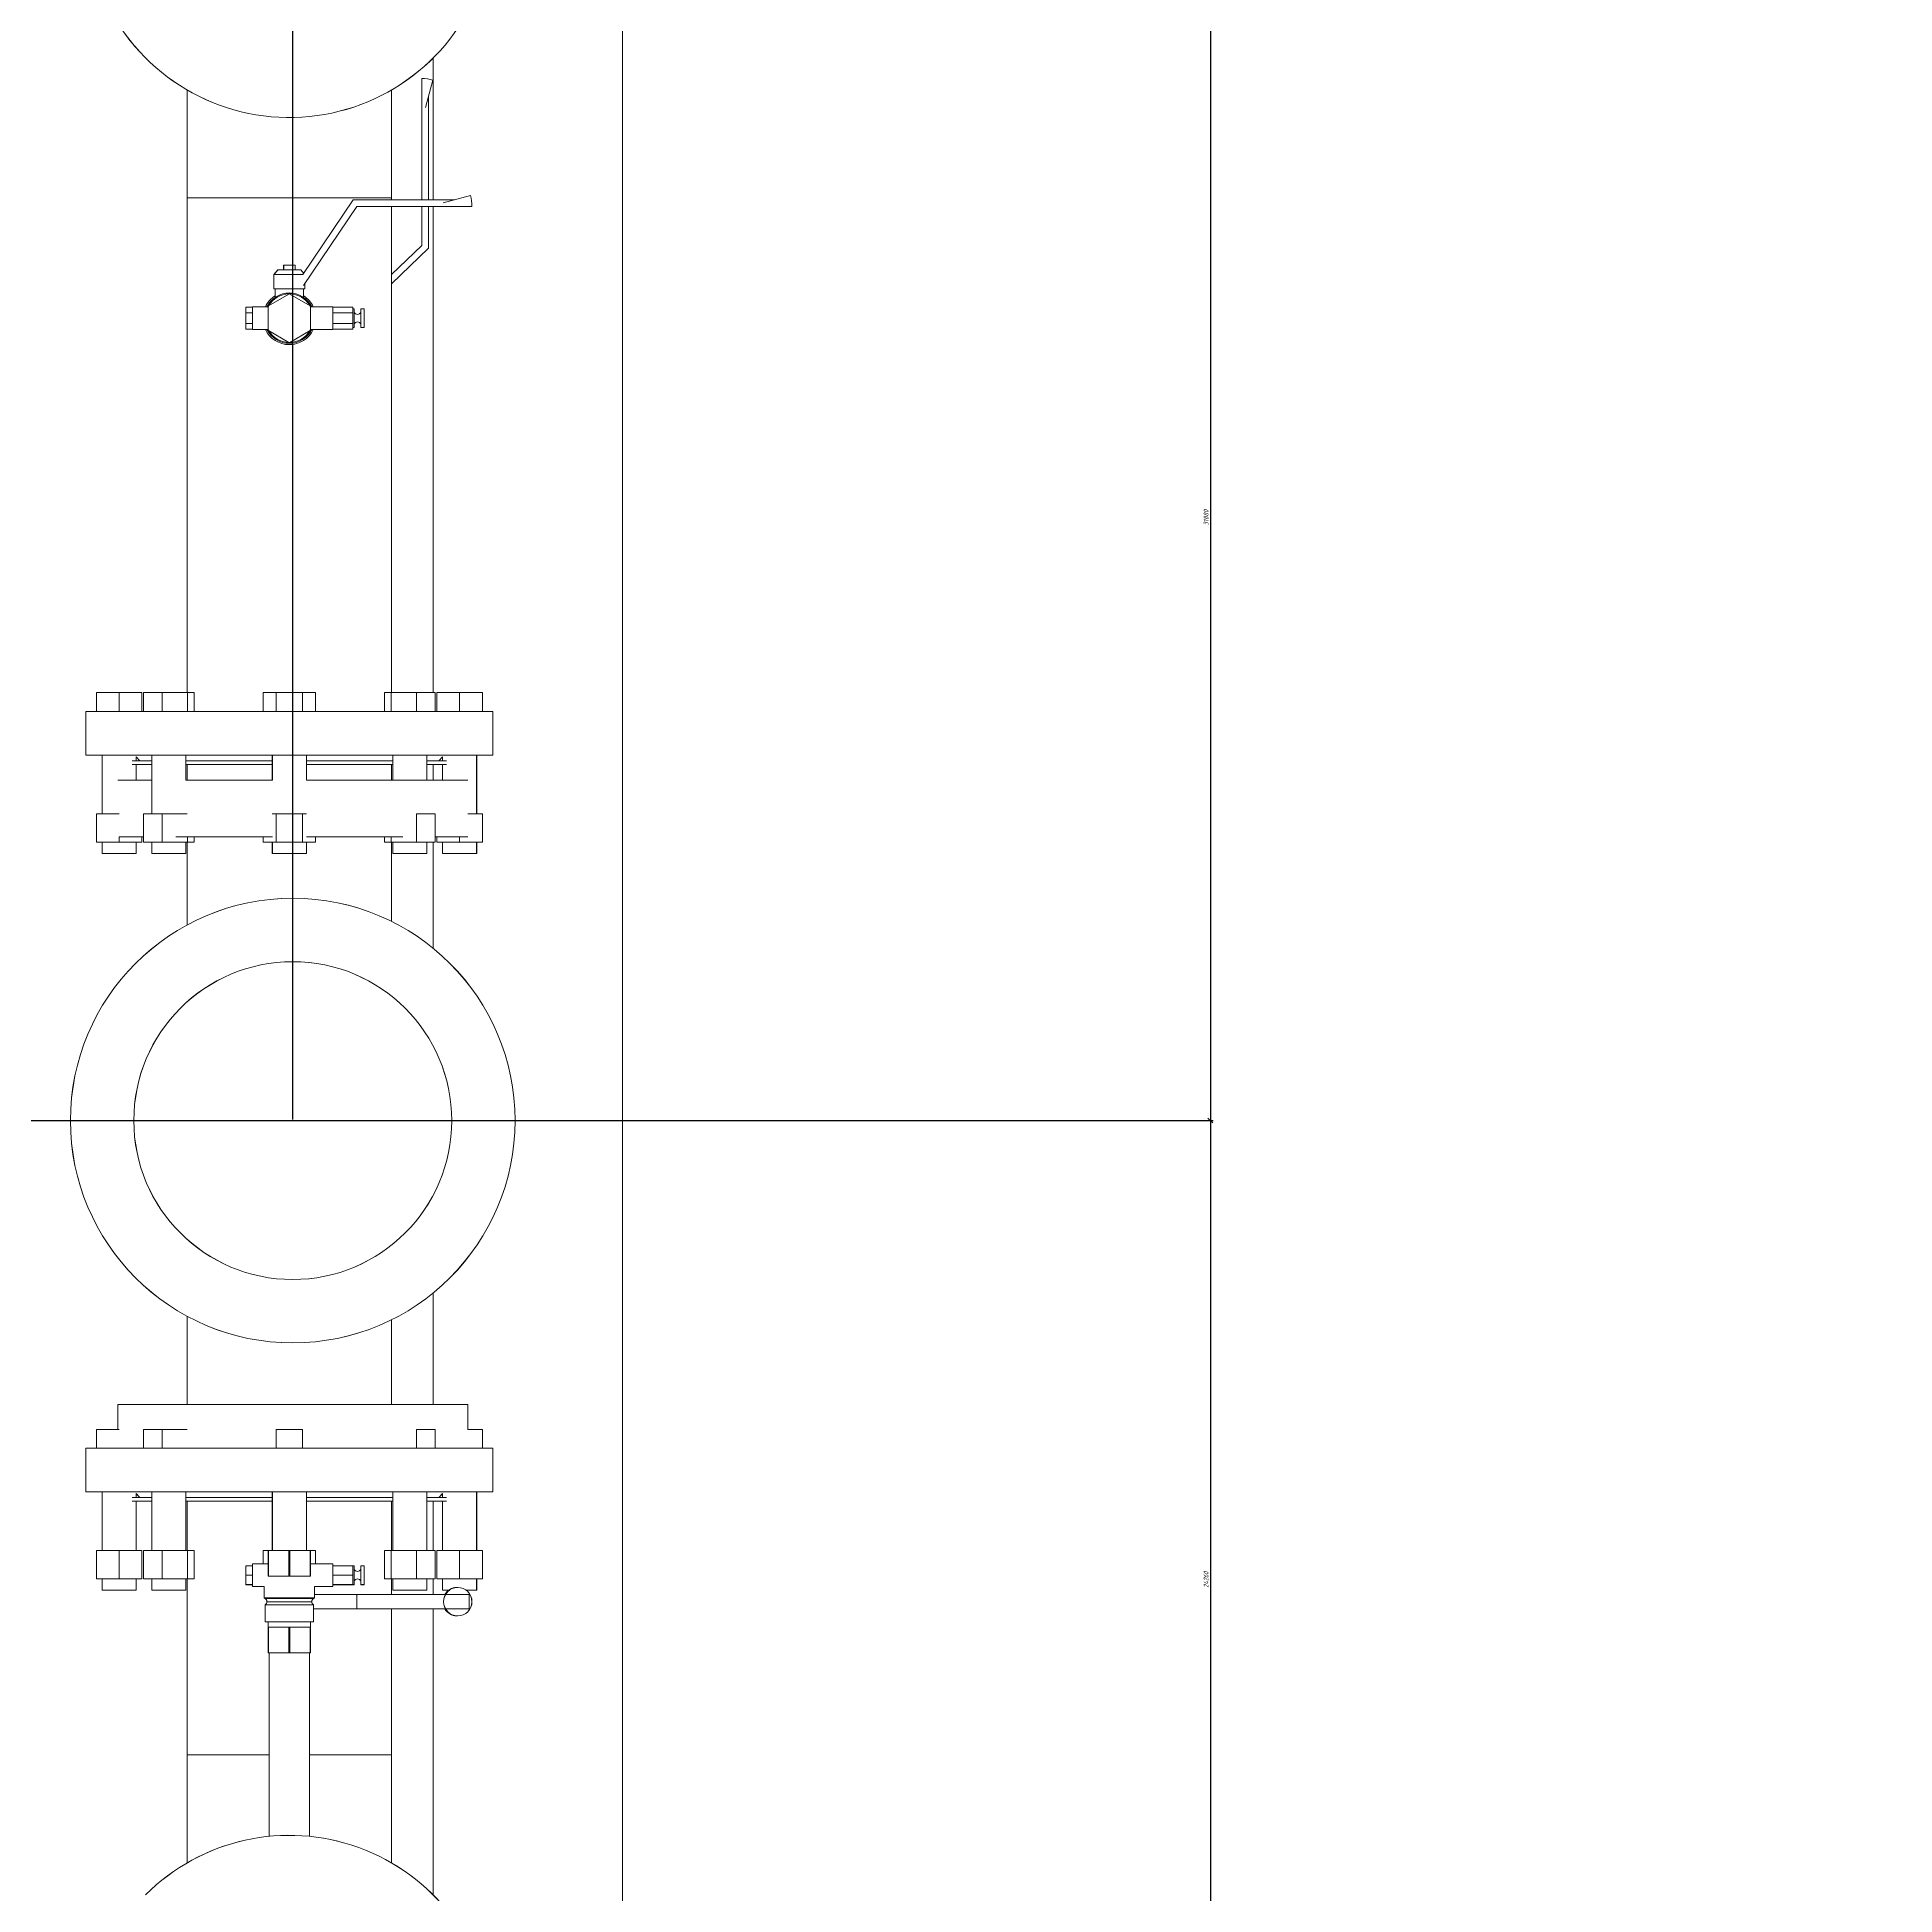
# Model space of a CAD drawing. Header units: millimetres. Extents: x -8689834 to 9419935, y 0 to 233063.
# Drawn here: x -420020 to -419039, y 218716 to 219698 of the extents above; entities that cross this region are included whole.
import ezdxf

# ---------------------------------------------------------------- set-up
doc = ezdxf.new("R2010")
doc.units = ezdxf.units.MM
doc.header["$MEASUREMENT"] = 0
doc.layers.get('0').update_dxf_attribs({"color": 250, "lineweight": 9})
doc.layers.add('25. ЗАЛИВКА ЗОН', color=7, linetype='Continuous', lineweight=0, transparency=0.2)
for name, color, linetype, lineweight in [('2D.ПроекцииПлан. Цвет-Ошибка', 5, 'ByLayer', 35), ('2D.ПроекцииПлан.0', 250, 'ByLayer', 35), ('2D.ПроекцииПлан.25. ЗАЛИВКА ЗОН', 7, 'ByLayer', 0), ('ViewportFrames', 5, 'Continuous', 0), ('Размеры координатных сеток', 7, 'Continuous', 0)]:
    doc.layers.add(name, color=color, linetype=linetype, lineweight=lineweight)
doc.styles.add('МОЭК-Проект', font='', dxfattribs={"oblique": 15})
doc.styles.get('МОЭК-Проект').set_extended_font_data('GOST_type_A')
doc.dimstyles.new('МОЭК', dxfattribs={"dimtxt": 2.5, "dimasz": 2.5, "dimexe": 1.5, "dimexo": 0.625, "dimgap": 1, "dimtad": 1, "dimdec": 0, "dimlfac": 50, "dimtxsty": 'МОЭК-Проект', "dimblk": 'OBLIQUE', "dimblk1": 'OBLIQUE', "dimblk2": 'OBLIQUE', "dimcen": 2.5, "dimdle": 1.5, "dimadec": 0, "dimazin": 2, "dimtfac": 0.75, "dimtdec": 4, "dimtmove": 1, "dimatfit": 3, "dimldrblk": 'NONE', "dimfxl": 1, "dimtfill": 1, "dimtolj": 1, "dimarcsym": 1})

# ---------------------------------------------------------------- blocks, each defined once
blk = doc.blocks.new('PROJECTION_BLOCK_{52f8b46a-f59a-49b0-99aa-7306b7d34186}')
at = {"layer": '2D.ПроекцииПлан. Цвет-Ошибка', "color": 0, "lineweight": -2}
for p, q in [((5.791, 22.652), (5.791, 21.511)), ((7.951, 22.652), (7.951, 21.511)), ((8.271, 22.773), (8.271, 22.493)), ((8.387, 22.757), (8.31, 22.468)), ((8.271, 21.49), (8.271, 22.493)), ((8.341, 21.49), (8.341, 22.584)), ((5.791, 21.511), (7.951, 21.511)), ((6.871, 21.511), (5.791, 21.511)), ((5.791, 16.281), (5.791, 21.511)), ((7.951, 21.511), (6.871, 21.511)), ((7.014, 20.7), (7.547, 21.49)), ((7.021, 20.584), (7.584, 21.42)), ((7.547, 21.49), (8.612, 21.49)), ((7.584, 21.42), (8.521, 21.42)), ((7.951, 21.49), (7.951, 21.511)), ((7.951, 16.281), (7.951, 21.42)), ((8.271, 21.009), (8.271, 21.42)), ((8.341, 20.98), (8.341, 21.42)), ((8.496, 21.458), (8.786, 21.536)), ((8.521, 21.42), (8.801, 21.42)), ((7.951, 20.701), (8.271, 21.009)), ((7.951, 20.604), (8.341, 20.98)), ((6.706, 20.7), (6.751, 20.75)), ((7.014, 20.7), (6.706, 20.7)), ((6.706, 20.7), (7.014, 20.7)), ((6.706, 20.7), (6.706, 20.55)), ((6.751, 20.75), (6.991, 20.75)), ((6.811, 20.8), (6.931, 20.8)), ((6.811, 20.75), (6.811, 20.8)), ((6.931, 20.75), (6.931, 20.8)), ((7.024, 20.713), (6.991, 20.75)), ((6.866, 20.495), (6.652, 20.371)), ((7.036, 20.55), (6.706, 20.55)), ((6.721, 20.46), (6.721, 20.55)), ((7.09, 20.371), (6.876, 20.495)), ((7.021, 20.46), (7.021, 20.55)), ((7.036, 20.606), (7.036, 20.55)), ((6.411, 20.355), (6.481, 20.355)), ((6.411, 20.297), (6.411, 20.355)), ((6.481, 20.297), (6.411, 20.297)), ((6.411, 20.182), (6.411, 20.297)), ((6.481, 20.36), (6.481, 20.12)), ((6.481, 20.36), (6.647, 20.36)), ((6.647, 20.363), (6.647, 20.116)), ((7.095, 20.116), (7.095, 20.363)), ((7.095, 20.36), (7.331, 20.36)), ((7.331, 20.36), (7.331, 20.12)), ((7.331, 20.355), (7.541, 20.355)), ((7.331, 20.297), (7.541, 20.297)), ((7.541, 20.297), (7.541, 20.355)), ((7.556, 20.34), (7.541, 20.34)), ((7.541, 20.182), (7.541, 20.297)), ((7.556, 20.14), (7.556, 20.34)), ((7.626, 20.14), (7.626, 20.34)), ((7.661, 20.34), (7.626, 20.34)), ((7.661, 20.14), (7.661, 20.34)), ((6.411, 20.182), (6.481, 20.182)), ((6.411, 20.124), (6.411, 20.182)), ((6.411, 20.124), (6.481, 20.124)), ((6.481, 20.12), (6.647, 20.12)), ((6.652, 20.108), (6.866, 19.984)), ((6.876, 19.984), (7.09, 20.108)), ((7.095, 20.12), (7.331, 20.12)), ((7.331, 20.182), (7.541, 20.182)), ((7.331, 20.124), (7.541, 20.124)), ((7.541, 20.124), (7.541, 20.182)), ((7.556, 20.14), (7.541, 20.14)), ((7.661, 20.14), (7.626, 20.14)), ((4.831, 16.281), (4.831, 16.081)), ((4.831, 16.281), (5.071, 16.281)), ((5.071, 16.281), (5.311, 16.281)), ((5.071, 16.081), (5.071, 16.281)), ((5.311, 16.081), (5.311, 16.281)), ((5.33, 16.281), (5.526, 16.281)), ((5.33, 16.081), (5.33, 16.281)), ((5.526, 16.281), (5.526, 16.081)), ((5.526, 16.281), (5.794, 16.281)), ((5.794, 16.281), (5.866, 16.281)), ((5.794, 16.081), (5.794, 16.281)), ((5.866, 16.081), (5.866, 16.281)), ((6.594, 16.281), (6.732, 16.281)), ((6.594, 16.081), (6.594, 16.281)), ((6.732, 16.281), (7.01, 16.281)), ((6.732, 16.081), (6.732, 16.281)), ((7.01, 16.281), (7.01, 16.081)), ((7.01, 16.281), (7.148, 16.281)), ((7.148, 16.081), (7.148, 16.281)), ((7.876, 16.281), (7.948, 16.281)), ((7.876, 16.081), (7.876, 16.281)), ((7.948, 16.281), (8.215, 16.281)), ((7.948, 16.081), (7.948, 16.281)), ((8.215, 16.281), (8.411, 16.281)), ((8.215, 16.081), (8.215, 16.281)), ((8.411, 16.281), (8.411, 16.081)), ((8.431, 16.281), (8.671, 16.281)), ((8.431, 16.081), (8.431, 16.281)), ((8.671, 16.281), (8.911, 16.281)), ((8.671, 16.081), (8.671, 16.281)), ((8.911, 16.081), (8.911, 16.281)), ((8.391, 16.081), (4.721, 16.081)), ((4.721, 16.081), (4.721, 15.621)), ((9.021, 16.081), (8.391, 16.081)), ((9.021, 16.081), (9.021, 15.621)), ((8.391, 15.621), (4.721, 15.621)), ((4.891, 15.621), (4.891, 15.001)), ((5.211, 15.561), (5.418, 15.561)), ((5.211, 15.521), (5.418, 15.521)), ((5.251, 15.601), (5.251, 15.561)), ((5.251, 15.601), (5.291, 15.561)), ((5.251, 15.521), (5.251, 15.357)), ((5.418, 15.621), (5.418, 15.001)), ((5.778, 15.621), (5.778, 15.357)), ((5.778, 15.561), (6.691, 15.561)), ((5.778, 15.521), (6.691, 15.521)), ((5.791, 15.357), (5.791, 15.521)), ((6.691, 15.621), (6.691, 15.357)), ((7.051, 15.621), (7.051, 15.357)), ((7.051, 15.561), (7.964, 15.561)), ((7.051, 15.521), (7.964, 15.521)), ((7.951, 15.357), (7.951, 15.521)), ((7.964, 15.621), (7.964, 15.357)), ((8.324, 15.621), (8.324, 15.357)), ((8.324, 15.561), (8.531, 15.561)), ((8.324, 15.521), (8.531, 15.521)), ((9.021, 15.621), (8.391, 15.621)), ((8.491, 15.601), (8.451, 15.561)), ((8.491, 15.601), (8.491, 15.561)), ((8.491, 15.521), (8.491, 15.357)), ((8.851, 15.621), (8.851, 15.001)), ((5.071, 15.001), (4.831, 15.001)), ((4.831, 15.001), (4.831, 14.701)), ((5.526, 15.001), (5.33, 15.001)), ((5.33, 15.001), (5.33, 14.701)), ((5.791, 15.001), (5.526, 15.001)), ((5.526, 15.001), (5.526, 14.701)), ((6.732, 15.001), (6.691, 15.001)), ((7.01, 15.001), (6.732, 15.001)), ((6.732, 15.001), (6.732, 14.701)), ((7.051, 15.001), (7.01, 15.001)), ((7.01, 15.001), (7.01, 14.701)), ((8.411, 15.001), (8.215, 15.001)), ((8.215, 15.001), (8.215, 14.701)), ((8.411, 15.001), (8.411, 14.701)), ((8.911, 15.001), (8.757, 15.001)), ((8.911, 15.001), (8.911, 14.701)), ((5.071, 14.757), (5.071, 14.701)), ((5.311, 14.701), (5.311, 14.757)), ((5.794, 14.757), (5.794, 14.701)), ((5.866, 14.701), (5.866, 14.757)), ((6.594, 14.757), (6.594, 14.701)), ((7.148, 14.757), (7.148, 14.701)), ((7.876, 14.757), (7.876, 14.701)), ((7.948, 14.757), (7.948, 14.701)), ((8.431, 14.757), (8.431, 14.701)), ((8.671, 14.757), (8.671, 14.701)), ((5.071, 14.701), (4.831, 14.701)), ((4.891, 14.701), (4.891, 14.581)), ((4.891, 14.581), (5.251, 14.581)), ((5.311, 14.701), (5.071, 14.701)), ((5.251, 14.701), (5.251, 14.581)), ((5.526, 14.701), (5.33, 14.701)), ((5.418, 14.701), (5.418, 14.581)), ((5.418, 14.581), (5.778, 14.581)), ((5.794, 14.701), (5.526, 14.701)), ((5.778, 14.701), (5.778, 14.581)), ((5.791, 13.825), (5.791, 14.701)), ((5.866, 14.701), (5.794, 14.701)), ((6.732, 14.701), (6.594, 14.701)), ((6.691, 14.701), (6.691, 14.581)), ((6.691, 14.581), (7.051, 14.581)), ((7.01, 14.701), (6.732, 14.701)), ((7.148, 14.701), (7.01, 14.701)), ((7.051, 14.701), (7.051, 14.581)), ((7.948, 14.701), (7.876, 14.701)), ((8.215, 14.701), (7.948, 14.701)), ((7.951, 13.862), (7.951, 14.701)), ((7.964, 14.701), (7.964, 14.581)), ((7.964, 14.581), (8.324, 14.581)), ((8.411, 14.701), (8.215, 14.701)), ((8.324, 14.701), (8.324, 14.581)), ((8.671, 14.701), (8.431, 14.701)), ((8.491, 14.701), (8.491, 14.581)), ((8.491, 14.581), (8.851, 14.581)), ((8.911, 14.701), (8.671, 14.701)), ((8.851, 14.701), (8.851, 14.581)), ((5.791, 8.757), (5.791, 9.688)), ((7.951, 8.757), (7.951, 9.651)), ((4.831, 8.493), (4.831, 8.293)), ((4.831, 8.493), (5.071, 8.493)), ((5.33, 8.493), (5.526, 8.493)), ((5.33, 8.293), (5.33, 8.493)), ((5.526, 8.493), (5.526, 8.293)), ((5.526, 8.493), (5.791, 8.493)), ((6.732, 8.493), (7.01, 8.493)), ((6.732, 8.293), (6.732, 8.493)), ((7.01, 8.493), (7.01, 8.293)), ((8.215, 8.493), (8.411, 8.493)), ((8.215, 8.293), (8.215, 8.493)), ((8.411, 8.493), (8.411, 8.293)), ((8.757, 8.493), (8.911, 8.493)), ((8.911, 8.293), (8.911, 8.493)), ((8.391, 8.293), (4.721, 8.293)), ((4.721, 8.293), (4.721, 7.833)), ((9.021, 8.293), (8.391, 8.293)), ((9.021, 8.293), (9.021, 7.833)), ((8.391, 7.833), (4.721, 7.833)), ((4.891, 7.833), (4.891, 7.213)), ((5.211, 7.773), (5.418, 7.773)), ((5.211, 7.733), (5.418, 7.733)), ((5.251, 7.813), (5.251, 7.773)), ((5.251, 7.813), (5.291, 7.773)), ((5.251, 7.733), (5.251, 7.213)), ((5.418, 7.833), (5.418, 7.213)), ((5.778, 7.833), (5.778, 7.213)), ((5.778, 7.773), (6.691, 7.773)), ((5.778, 7.733), (6.691, 7.733)), ((5.791, 7.213), (5.791, 7.733)), ((6.691, 7.833), (6.691, 7.213)), ((7.051, 7.833), (7.051, 7.213)), ((7.051, 7.773), (7.964, 7.773)), ((7.051, 7.733), (7.964, 7.733)), ((7.951, 7.213), (7.951, 7.733)), ((7.964, 7.833), (7.964, 7.213)), ((8.324, 7.833), (8.324, 7.213)), ((8.324, 7.773), (8.531, 7.773)), ((8.324, 7.733), (8.531, 7.733)), ((9.021, 7.833), (8.391, 7.833)), ((8.491, 7.813), (8.451, 7.773)), ((8.491, 7.813), (8.491, 7.773)), ((8.491, 7.733), (8.491, 7.213)), ((8.851, 7.833), (8.851, 7.213)), ((5.071, 7.213), (4.831, 7.213)), ((4.831, 7.213), (4.831, 6.913)), ((5.071, 7.213), (5.071, 6.913)), ((5.311, 7.213), (5.071, 7.213)), ((5.311, 6.913), (5.311, 7.213)), ((5.526, 7.213), (5.33, 7.213)), ((5.33, 7.213), (5.33, 6.913)), ((5.794, 7.213), (5.526, 7.213)), ((5.526, 7.213), (5.526, 6.913)), ((5.794, 7.213), (5.794, 6.913)), ((5.866, 7.213), (5.794, 7.213)), ((5.866, 6.913), (5.866, 7.213)), ((6.481, 7.071), (6.481, 6.831)), ((6.481, 7.071), (6.647, 7.071)), ((6.732, 7.213), (6.594, 7.213)), ((6.594, 7.213), (6.594, 7.071)), ((6.652, 7.211), (6.647, 7.211)), ((6.647, 7.211), (6.647, 6.941)), ((6.652, 7.211), (6.652, 6.941)), ((6.652, 7.211), (6.866, 7.211)), ((7.01, 7.213), (6.732, 7.213)), ((6.732, 7.213), (6.732, 7.211)), ((6.871, 7.211), (6.866, 7.211)), ((6.866, 7.211), (6.866, 6.941)), ((6.876, 7.211), (6.871, 7.211)), ((6.876, 7.211), (6.876, 6.941)), ((6.876, 7.211), (7.09, 7.211)), ((7.148, 7.213), (7.01, 7.213)), ((7.01, 7.213), (7.01, 7.211)), ((7.095, 7.211), (7.09, 7.211)), ((7.09, 7.211), (7.09, 6.941)), ((7.095, 7.211), (7.095, 6.941)), ((7.095, 7.071), (7.331, 7.071)), ((7.148, 7.213), (7.148, 7.071)), ((7.331, 7.071), (7.331, 6.951)), ((7.876, 7.213), (7.876, 6.913)), ((7.948, 7.213), (7.876, 7.213)), ((8.215, 7.213), (7.948, 7.213)), ((7.948, 7.213), (7.948, 6.913)), ((8.411, 7.213), (8.215, 7.213)), ((8.215, 7.213), (8.215, 6.913)), ((8.411, 7.213), (8.411, 6.913)), ((8.431, 7.213), (8.431, 6.913)), ((8.671, 7.213), (8.431, 7.213)), ((8.911, 7.213), (8.671, 7.213)), ((8.671, 7.213), (8.671, 6.913)), ((8.911, 7.213), (8.911, 6.913)), ((5.071, 6.913), (4.831, 6.913)), ((4.891, 6.913), (4.891, 6.793)), ((5.311, 6.913), (5.071, 6.913)), ((5.251, 6.913), (5.251, 6.793)), ((5.526, 6.913), (5.33, 6.913)), ((5.418, 6.913), (5.418, 6.793)), ((5.794, 6.913), (5.526, 6.913)), ((5.778, 6.913), (5.778, 6.793)), ((5.791, 5.051), (5.791, 6.913)), ((5.866, 6.913), (5.794, 6.913)), ((6.411, 7.051), (6.481, 7.051)), ((6.411, 6.951), (6.411, 7.051)), ((6.411, 6.851), (6.411, 6.951)), ((6.411, 6.951), (6.481, 6.951)), ((6.871, 6.941), (6.647, 6.941)), ((7.095, 6.941), (6.871, 6.941)), ((7.331, 7.051), (7.541, 7.051)), ((7.331, 6.951), (7.331, 6.831)), ((7.331, 6.951), (7.541, 6.951)), ((7.541, 6.951), (7.541, 7.051)), ((7.556, 7.051), (7.541, 7.051)), ((7.541, 6.851), (7.541, 6.951)), ((7.556, 6.851), (7.556, 7.051)), ((7.626, 6.851), (7.626, 7.051)), ((7.661, 7.051), (7.626, 7.051)), ((7.661, 6.851), (7.661, 7.051)), ((7.948, 6.913), (7.876, 6.913)), ((8.215, 6.913), (7.948, 6.913)), ((7.951, 6.746), (7.951, 6.913)), ((7.964, 6.913), (7.964, 6.793)), ((8.411, 6.913), (8.215, 6.913)), ((8.324, 6.913), (8.324, 6.793)), ((8.671, 6.913), (8.431, 6.913)), ((8.491, 6.913), (8.491, 6.793)), ((8.911, 6.913), (8.671, 6.913)), ((8.851, 6.913), (8.851, 6.793)), ((4.891, 6.793), (5.251, 6.793)), ((5.418, 6.793), (5.778, 6.793)), ((6.411, 6.851), (6.481, 6.851)), ((6.481, 6.831), (6.605, 6.831)), ((6.605, 6.831), (6.605, 6.71)), ((6.871, 6.71), (6.605, 6.71)), ((6.871, 6.705), (6.615, 6.705)), ((7.137, 6.71), (6.871, 6.71)), ((7.127, 6.705), (6.871, 6.705)), ((7.137, 6.831), (7.137, 6.71)), ((7.137, 6.831), (7.331, 6.831)), ((7.137, 6.746), (7.584, 6.746)), ((7.541, 6.851), (7.331, 6.851)), ((7.556, 6.851), (7.541, 6.851)), ((7.584, 6.746), (7.584, 6.596)), ((7.584, 6.746), (8.771, 6.746)), ((7.661, 6.851), (7.626, 6.851)), ((7.964, 6.793), (8.324, 6.793)), ((8.491, 6.793), (8.556, 6.793)), ((8.651, 6.821), (8.641, 6.821)), ((8.739, 6.793), (8.851, 6.793)), ((8.771, 6.746), (8.771, 6.596)), ((6.871, 6.638), (6.615, 6.638)), ((6.615, 6.638), (6.615, 6.458)), ((6.871, 6.671), (6.634, 6.671)), ((7.108, 6.671), (6.871, 6.671)), ((7.127, 6.638), (6.871, 6.638)), ((7.127, 6.638), (7.127, 6.458)), ((7.127, 6.596), (7.584, 6.596)), ((7.584, 6.596), (8.771, 6.596)), ((7.951, 5.051), (7.951, 6.596)), ((8.651, 6.521), (8.641, 6.521)), ((6.871, 6.458), (6.615, 6.458)), ((6.652, 6.401), (6.647, 6.401)), ((6.647, 6.401), (6.647, 6.131)), ((6.648, 6.458), (6.648, 6.401)), ((6.652, 6.401), (6.866, 6.401)), ((6.652, 6.401), (6.652, 6.131)), ((6.876, 6.401), (6.866, 6.401)), ((6.866, 6.401), (6.866, 6.131)), ((7.127, 6.458), (6.871, 6.458)), ((6.876, 6.401), (7.09, 6.401)), ((6.876, 6.401), (6.876, 6.131)), ((7.095, 6.401), (7.09, 6.401)), ((7.09, 6.401), (7.09, 6.131)), ((7.094, 6.458), (7.094, 6.401)), ((7.095, 6.401), (7.095, 6.131)), ((6.652, 6.131), (6.647, 6.131)), ((6.652, 6.131), (6.866, 6.131)), ((6.658, 4.191), (6.658, 6.131)), ((6.876, 6.131), (6.866, 6.131)), ((6.876, 6.131), (7.09, 6.131)), ((7.084, 4.191), (7.084, 6.131)), ((7.095, 6.131), (7.09, 6.131)), ((5.791, 5.051), (6.658, 5.051)), ((6.658, 5.051), (5.791, 5.051)), ((5.791, 5.051), (5.791, 3.91)), ((7.084, 5.051), (7.951, 5.051)), ((7.951, 5.051), (7.084, 5.051)), ((7.951, 5.051), (7.951, 3.91))]:
    blk.add_line(p, q, dxfattribs=at)
blk.add_circle((8.651, 6.671), 0.15, dxfattribs=at)
at = {"layer": '2D.ПроекцииПлан. Цвет-Ошибка', "color": 0, "lineweight": -2, "extrusion": (0, 0, -1)}
for centre, radius, start, end in [((-6.871, 24.511), 2.15, 135, 338.7343), ((-8.271, 22.323), 0.45, 90, 105), ((-6.871, 20.24), 0.266, 26.7889, 153.2111), ((-6.871, 20.24), 0.256, 31.045, 88.955), ((-6.871, 20.24), 0.256, 88.955, 91.045), ((-6.871, 20.24), 0.256, 91.045, 148.955), ((-6.871, 20.24), 0.256, 28.0008, 28.955), ((-6.871, 20.24), 0.256, 28.955, 31.045), ((-6.871, 20.24), 0.256, 148.955, 151.045), ((-6.871, 20.24), 0.256, 151.045, 151.9992), ((-7.591, 20.32), 0.04, 210, 330), ((-6.871, 20.24), 0.266, 270, 333.2111), ((-6.871, 20.24), 0.256, 331.045, 331.9992), ((-6.871, 20.24), 0.256, 328.955, 331.045), ((-6.871, 20.24), 0.256, 271.045, 328.955), ((-6.871, 20.24), 0.266, 206.7889, 270), ((-6.871, 20.24), 0.256, 211.045, 268.955), ((-6.871, 20.24), 0.256, 208.955, 211.045), ((-6.871, 20.24), 0.256, 208.0008, 208.955), ((-6.871, 20.24), 0.256, 270, 271.045), ((-6.871, 20.24), 0.256, 268.955, 270), ((-7.591, 7.031), 0.04, 210, 330), ((-7.148, 6.671), 0.04, 0, 74.5588), ((-7.148, 6.671), 0.04, 302.1745, 57.8255), ((-6.871, 2.051), 2.15, 45, 239.846)]:
    blk.add_arc(centre, radius, start, end, dxfattribs=at)
at = {"layer": '2D.ПроекцииПлан. Цвет-Ошибка', "color": 0, "lineweight": -2}
for centre, radius, start, end in [((8.351, 21.42), 0.45, 0, 15), ((6.871, 20.24), 0.28, 122.3924, 154.6231), ((6.871, 20.24), 0.28, 25.3769, 57.6076), ((6.871, 20.24), 0.28, 205.3769, 334.6231), ((7.591, 20.16), 0.04, 30, 150), ((7.591, 6.871), 0.04, 30, 150), ((6.594, 6.671), 0.04, 0, 74.5588), ((6.594, 6.671), 0.04, 302.1745, 57.8255)]:
    blk.add_arc(centre, radius, start, end, dxfattribs=at)
at = {"layer": '2D.ПроекцииПлан. Цвет-Ошибка', "color": 0, "lineweight": -2, "extrusion": (0, 0, -1)}
for start_param, end_param in [(-1.047198, 0), (-3.141593, -2.094395)]:
    blk.add_ellipse((8.641, 6.671), major_axis=(0, 0.15), ratio=0.965926, start_param=start_param, end_param=end_param, dxfattribs=at)
at = {"layer": '2D.ПроекцииПлан.25. ЗАЛИВКА ЗОН', "color": 0, "lineweight": -2}
for p, q in [((10.391, -36.029), (10.391, 32.413)), ((8.391, 22.991), (8.391, 21.49)), ((8.391, 21.42), (8.391, 16.281)), ((8.391, 15.521), (8.391, 15.357)), ((5.057, 15.357), (5.418, 15.357)), ((5.778, 15.357), (6.691, 15.357)), ((7.051, 15.357), (8.757, 15.357)), ((5.071, 14.757), (5.33, 14.757)), ((5.67, 14.757), (6.691, 14.757)), ((7.051, 14.757), (8.072, 14.757)), ((8.411, 14.757), (8.757, 14.757)), ((8.391, 14.701), (8.391, 13.579)), ((8.391, 9.934), (8.391, 8.757)), ((8.757, 8.757), (5.057, 8.757)), ((5.057, 8.757), (5.057, 8.493)), ((8.757, 8.757), (8.757, 8.493)), ((8.391, 7.733), (8.391, 7.213)), ((8.391, 6.913), (8.391, 6.746)), ((8.391, 6.596), (8.391, 3.572))]:
    blk.add_line(p, q, dxfattribs=at)
for radius in [2.35, 1.68]:
    blk.add_circle((6.907, 11.757), radius, dxfattribs=at)
blk = doc.blocks.new('*U1750')
at = {"layer": '2D.ПроекцииПлан.0', "lineweight": 13}
blk.add_blockref('PROJECTION_BLOCK_{52f8b46a-f59a-49b0-99aa-7306b7d34186}', (-138.328, 108.437), dxfattribs=at)
blk = doc.blocks.new('_Oblique')
at = {"color": 0, "linetype": 'ByBlock', "lineweight": -2}
blk.add_line((-0.5, -0.5), (0.5, 0.5), dxfattribs=at)
blk = doc.blocks.new('*D1910')
at = {"layer": 'Размеры координатных сеток', "color": 0, "lineweight": -2, "ltscale": 100, "transparency": 16777216}
for p, q in [((-417750.76, 229894.65), (-424653.23, 229894.65)), ((-424651.73, 229896.15), (-424651.73, 215422.32)), ((-417753.89, 215423.82), (-424653.23, 215423.82))]:
    blk.add_line(p, q, dxfattribs=at)
at = {"layer": 'Размеры координатных сеток', "color": 0, "lineweight": -2, "ltscale": 100, "transparency": 16777216, "xscale": 2.5, "yscale": 2.5, "zscale": 2.5}
for p, rotation in [((-424651.73, 229894.65), 90), ((-424651.73, 215423.82), 270)]:
    blk.add_blockref('_Oblique', p, dxfattribs=dict(at, rotation=rotation))
at = {"layer": 'Размеры координатных сеток', "color": 0, "lineweight": 13, "ltscale": 100, "transparency": 16777216, "insert": (-424653.98, 222659.23), "char_height": 2.5, "attachment_point": 5, "rotation": 90, "style": 'МОЭК-Проект', "bg_fill": 3, "box_fill_scale": 1.25, "bg_fill_color": 256, "bg_fill_true_color": 13158600, "bg_fill_transparency": 0}
blk.add_mtext('\\A1;723542', dxfattribs=at)
blk = doc.blocks.new('_None')
blk = doc.blocks.new('*D1944')
at = {"layer": '25. ЗАЛИВКА ЗОН', "color": 0, "lineweight": -2, "transparency": 16777216}
for p, q in [((-420434.5, 219762.93), (-419398.87, 219762.93)), ((-419400.37, 219764.43), (-419400.37, 219123.92)), ((-420437.19, 219125.42), (-419398.87, 219125.42))]:
    blk.add_line(p, q, dxfattribs=at)
at = {"layer": '25. ЗАЛИВКА ЗОН', "color": 0, "lineweight": -2, "transparency": 16777216, "xscale": 2.5, "yscale": 2.5, "zscale": 2.5}
for p, rotation in [((-419400.37, 219762.93), 90), ((-419400.37, 219125.42), 270)]:
    blk.add_blockref('_Oblique', p, dxfattribs=dict(at, rotation=rotation))
at = {"layer": '25. ЗАЛИВКА ЗОН', "color": 0, "lineweight": 13, "transparency": 16777216, "insert": (-419402.62, 219444.17), "char_height": 2.5, "attachment_point": 5, "rotation": 90, "style": 'МОЭК-Проект', "bg_fill": 3, "box_fill_scale": 1.25, "bg_fill_color": 256, "bg_fill_true_color": 13158600, "bg_fill_transparency": 0}
blk.add_mtext('\\A1;31880', dxfattribs=at)
blk = doc.blocks.new('*D1945')
at = {"layer": '25. ЗАЛИВКА ЗОН', "color": 0, "lineweight": -2, "transparency": 16777216}
for p, q in [((-420437.19, 219125.42), (-419398.87, 219125.42)), ((-419400.37, 219126.92), (-419400.37, 218638.66)), ((-420434.5, 218640.16), (-419398.87, 218640.16))]:
    blk.add_line(p, q, dxfattribs=at)
at = {"layer": '25. ЗАЛИВКА ЗОН', "color": 0, "lineweight": -2, "transparency": 16777216, "xscale": 2.5, "yscale": 2.5, "zscale": 2.5}
for p, rotation in [((-419400.37, 219125.42), 90), ((-419400.37, 218640.16), 270)]:
    blk.add_blockref('_Oblique', p, dxfattribs=dict(at, rotation=rotation))
at = {"layer": '25. ЗАЛИВКА ЗОН', "color": 0, "lineweight": 13, "transparency": 16777216, "insert": (-419402.62, 218882.79), "char_height": 2.5, "attachment_point": 5, "rotation": 90, "style": 'МОЭК-Проект', "bg_fill": 3, "box_fill_scale": 1.25, "bg_fill_color": 256, "bg_fill_true_color": 13158600, "bg_fill_transparency": 0}
blk.add_mtext('\\A1;24260', dxfattribs=at)
blk = doc.blocks.new('*D1952')
at = {"layer": '25. ЗАЛИВКА ЗОН', "color": 0, "lineweight": -2, "transparency": 16777216}
for p, q in [((-419886.83, 220477.55), (-418579.11, 220477.55)), ((-419885.33, 219126.05), (-419885.33, 220479.05)), ((-418580.61, 218935.07), (-418580.61, 220479.05))]:
    blk.add_line(p, q, dxfattribs=at)
at = {"layer": '25. ЗАЛИВКА ЗОН', "color": 0, "lineweight": -2, "transparency": 16777216, "xscale": 2.5, "yscale": 2.5, "zscale": 2.5, "rotation": 180}
blk.add_blockref('_Oblique', (-419885.33, 220477.55), dxfattribs=at)
at = {"layer": '25. ЗАЛИВКА ЗОН', "color": 0, "lineweight": -2, "transparency": 16777216, "xscale": 2.5, "yscale": 2.5, "zscale": 2.5}
blk.add_blockref('_Oblique', (-418580.61, 220477.55), dxfattribs=at)
at = {"layer": '25. ЗАЛИВКА ЗОН', "color": 0, "lineweight": 13, "transparency": 16777216, "insert": (-419232.97, 220479.8), "char_height": 2.5, "attachment_point": 5, "style": 'МОЭК-Проект', "bg_fill": 3, "box_fill_scale": 1.25, "bg_fill_color": 256, "bg_fill_true_color": 13158600, "bg_fill_transparency": 0}
blk.add_mtext('\\A1;65240', dxfattribs=at)

msp = doc.modelspace()

# ---------------------------------------------------------------- block references
at = {"layer": 'ViewportFrames', "lineweight": 13, "ltscale": 100, "xscale": 50, "yscale": 50, "zscale": 50}
msp.add_blockref('*U1750', (-413314.257, 213115.736), dxfattribs=at)

# ---------------------------------------------------------------- next in the draw order: block references
at = {"layer": '2D.ПроекцииПлан.0', "lineweight": 13, "xscale": 50, "yscale": 50, "zscale": 50}
msp.add_blockref('PROJECTION_BLOCK_{52f8b46a-f59a-49b0-99aa-7306b7d34186}', (-420230.675, 218537.592), dxfattribs=at)

# ---------------------------------------------------------------- next in the draw order: dimensions: what is measured, and where the dimension line sits
at = {"layer": 'Размеры координатных сеток', "lineweight": 13, "ltscale": 100}
dim = msp.add_linear_dim(base=(-424651.725, 215423.815), p1=(-417750.138, 229894.646), p2=(-417753.262, 215423.815), angle=90, dimstyle='МОЭК', override={"dimscale": 1, "dimlfac": 50}, dxfattribs=at)
dim.commit()
dim.dimension.update_dxf_attribs({"geometry": '*D1910', "text_midpoint": (-424653.975, 222659.23)})

# ---------------------------------------------------------------- next in the draw order: dimensions: what is measured, and where the dimension line sits
at = {"layer": '25. ЗАЛИВКА ЗОН', "lineweight": 13}
dim = msp.add_linear_dim(base=(-419400.366, 219125.421), p1=(-420435.127, 219762.928), p2=(-420437.818, 219125.421), angle=90, dimstyle='МОЭК', override={"dimrnd": 10}, dxfattribs=at)
dim.commit()
dim.dimension.update_dxf_attribs({"geometry": '*D1944', "text_midpoint": (-419402.616, 219444.174)})

# ---------------------------------------------------------------- next in the draw order: dimensions: what is measured, and where the dimension line sits
dim = msp.add_linear_dim(base=(-419400.366, 218640.162), p1=(-420437.818, 219125.421), p2=(-420435.127, 218640.162), angle=90, dimstyle='МОЭК', override={"dimrnd": 10}, dxfattribs=at)
dim.commit()
dim.dimension.update_dxf_attribs({"geometry": '*D1945', "text_midpoint": (-419402.616, 218882.791)})

# ---------------------------------------------------------------- next in the draw order: dimensions: what is measured, and where the dimension line sits
dim = msp.add_linear_dim(base=(-418580.609, 220477.546), p1=(-419885.327, 219125.421), p2=(-418580.609, 218934.446), dimstyle='МОЭК', override={"dimrnd": 10}, dxfattribs=at)
dim.commit()
dim.dimension.update_dxf_attribs({"geometry": '*D1952', "text_midpoint": (-419232.968, 220479.796)})

doc.saveas('drawing.dxf')
